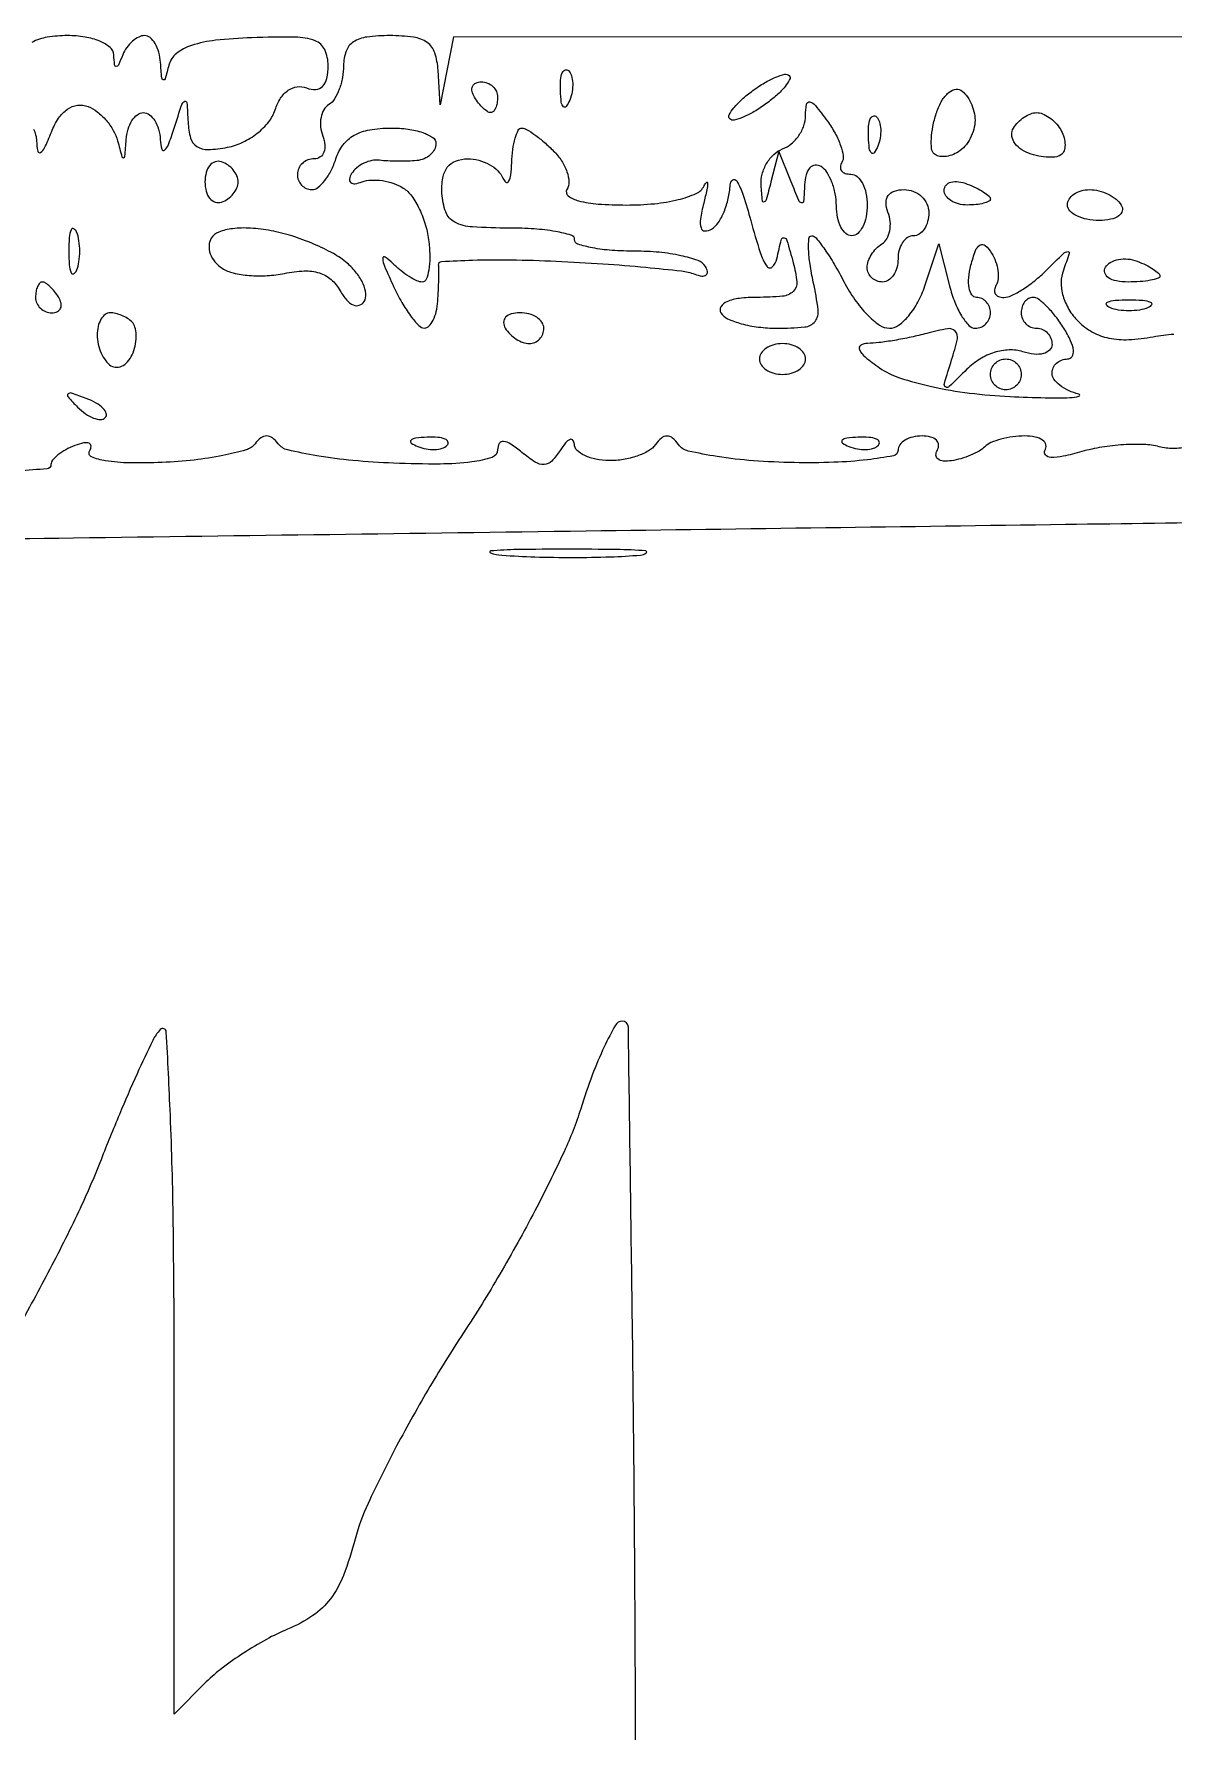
# Model space of a CAD drawing. Extents: x 0 to 37.8, y 0 to 50.8.
# Drawn here: x 20.04 to 26.3, y 41.44 to 50.77 of the extents above; entities that cross this region are included whole.
import ezdxf

# ---------------------------------------------------------------- set-up
doc = ezdxf.new("R2010")
doc.units = 0
doc.header["$MEASUREMENT"] = 0

msp = doc.modelspace()

# ---------------------------------------------------------------- linework, layer by layer
for points in [[(12.59164, 47.910214, 0.000498), (15.178858, 47.936189, 0.00055), (17.6814, 47.96656, 0.000056), (20.259036, 48.000968, 0.000043), (23.074121, 48.0391, 0.000043), (25.707018, 48.075219, 0.000103), (27.6642, 48.102641, 0.000713)], [(20.038949, 50.246379, -0.106825), (20.055562, 50.18157, 0.036683), (20.061872, 50.125181, 0.521104), (20.077471, 50.118117, 0.153535), (20.099783, 50.143019, 0.010876), (20.136915, 50.229841, -0.05134), (20.177019, 50.305944, -0.09346), (20.225968, 50.356027, -0.119806), (20.280773, 50.37741, -0.125635), (20.338237, 50.370688, -0.074831), (20.388954, 50.341932, -0.048767), (20.437709, 50.295348, -0.048086), (20.477343, 50.239193, -0.064995), (20.50087, 50.181747, 0.003258), (20.524491, 50.094852, 0.379423), (20.533599, 50.088968, 0.348283), (20.541344, 50.097301, 0.003081), (20.547986, 50.18895, -0.054605), (20.558016, 50.245581, -0.070943), (20.579768, 50.29351, -0.08736), (20.609351, 50.32578, -0.165114), (20.6424, 50.337, -0.16586), (20.675342, 50.325763, -0.088306), (20.704626, 50.29351, -0.071491), (20.725932, 50.245581, -0.054718), (20.735433, 50.18895, 0.043676), (20.743123, 50.135988, 0.557347), (20.758691, 50.130787, 0.131249), (20.780117, 50.161104, 0.011072), (20.8116, 50.2524, -0.003148), (20.854127, 50.382366, -0.213334), (20.869482, 50.399086, -0.516336), (20.88142, 50.391836, -0.006158), (20.887767, 50.285282, 0.05579), (20.901905, 50.196909, 0.185158), (20.936278, 50.150382, 0.154597), (20.997644, 50.133953, 0.035941), (21.104963, 50.146571, 0.064805), (21.188721, 50.174171, 0.054888), (21.267877, 50.223512, 0.057246), (21.330857, 50.285996, 0.092174), (21.366406, 50.352458, -0.064358), (21.395958, 50.415909, -0.099377), (21.437612, 50.459515, -0.119698), (21.486796, 50.4787, -0.125671), (21.538343, 50.472674, 0.103508), (21.589377, 50.464431, 0.190243), (21.627203, 50.481421, 0.142538), (21.650336, 50.524844, 0.051626), (21.6576, 50.595009, 0.108053), (21.638375, 50.682931, 0.200077), (21.585555, 50.731678, 0.085645), (21.47658, 50.751453, 0.011003), (21.238244, 50.748265, 0.017266), (21.038607, 50.734286, 0.053279), (20.906503, 50.706006, 0.088339), (20.824217, 50.661738, 0.161139), (20.782758, 50.598661, -0.005205), (20.761475, 50.522458, -0.413858), (20.751569, 50.517005, -0.310945), (20.743158, 50.527274, -0.004296), (20.736814, 50.61195, 0.049919), (20.727326, 50.668597, 0.066952), (20.707102, 50.71651, 0.083916), (20.67982, 50.748866, 0.177534), (20.64945, 50.76, 0.117038), (20.616627, 50.75221, 0.06394), (20.582146, 50.728936, 0.058299), (20.55132, 50.694689, 0.058288), (20.529229, 50.65425, -0.009076), (20.505518, 50.59843, -0.295955), (20.493756, 50.5908, -0.382689), (20.484642, 50.598973, -0.011437), (20.479879, 50.65425, 0.205012), (20.459251, 50.695112, 0.076337), (20.403137, 50.729246, 0.058839), (20.321802, 50.752334, 0.039781), (20.225603, 50.76, 0.040922), (20.114777, 50.750914, 0.078578), (20.030359, 50.722898, 0.100426)], [(30.080694, 50.750974), (22.345189, 50.752528), (22.309015, 50.565914), (22.272842, 50.3793), (22.261321, 50.56965, 0.06412), (22.243081, 50.665255, 0.159299), (22.201468, 50.722027, 0.124032), (22.12648, 50.751591, 0.032192), (21.996, 50.76, 0.030894), (21.87045, 50.752235, 0.11316), (21.79604, 50.725166, 0.163738), (21.756085, 50.674935, 0.087055), (21.7422, 50.595793, -0.044932), (21.73621, 50.52927, -0.045411), (21.718434, 50.465133, -0.049476), (21.692339, 50.412464, -0.115092), (21.661295, 50.381584, 0.126981), (21.633984, 50.353113, 0.081026), (21.618155, 50.309788, 0.072258), (21.615884, 50.258604, 0.066719), (21.628046, 50.207391, -0.066643), (21.639336, 50.159883, -0.114223), (21.634193, 50.119681, -0.15229), (21.613784, 50.093218, -0.154099), (21.582051, 50.0832, 0.089132), (21.546295, 50.076775, 0.095054), (21.51591, 50.058349, 0.099889), (21.495582, 50.030875, 0.109914), (21.4884, 49.9986, 0.092136), (21.494402, 49.966304, 0.096053), (21.511577, 49.938851, 0.09939), (21.537196, 49.920479, 0.106397), (21.567299, 49.914, 0.170109), (21.601384, 49.925942, 0.058089), (21.638796, 49.963702, 0.0497), (21.673532, 50.018447, 0.039709), (21.6999, 50.0832, -0.084964), (21.739323, 50.159509, -0.103733), (21.799733, 50.212248, -0.085875), (21.885669, 50.242612, -0.042103), (22.001701, 50.2524, -0.03237), (22.09674, 50.246241, -0.04984), (22.176921, 50.227549, -0.064263), (22.232354, 50.200293, -0.251476), (22.2498, 50.1678, -0.120278), (22.241732, 50.134747, -0.090763), (22.218736, 50.105107, -0.082665), (22.184453, 50.083375, -0.076527), (22.14405, 50.073176, -0.016287), (22.096346, 50.070218, -0.010075), (22.040174, 50.069701, -0.010103), (21.984611, 50.071432, -0.017872), (21.938929, 50.07542, 0.081889), (21.896978, 50.073716, 0.061536), (21.853159, 50.058858, 0.061414), (21.814181, 50.033737, 0.080685), (21.786486, 50.001813, 0.086034), (21.774539, 49.97207, 0.284509), (21.781357, 49.953044, 0.205769), (21.804764, 49.946655, 0.053172), (21.843556, 49.95638, -0.077975), (21.894235, 49.966456, -0.047066), (21.955516, 49.963178, -0.045856), (22.017381, 49.948095, -0.059152), (22.070028, 49.922731, -0.097061), (22.116398, 49.878602, -0.043066), (22.159314, 49.80545, -0.04047), (22.192741, 49.717601, -0.043367), (22.210628, 49.62752, -0.025489), (22.215581, 49.542765, -0.042176), (22.210078, 49.471354, -0.053483), (22.196279, 49.421118, -0.308204), (22.17467, 49.4064, -0.110062), (22.144758, 49.413065, -0.030531), (22.102297, 49.436236, -0.02926), (22.05618, 49.469094, -0.026961), (22.012872, 49.507968, 0.043352), (21.970736, 49.543368, 0.618758), (21.957479, 49.536193, 0.093848), (21.967094, 49.493325, 0.006747), (22.017102, 49.381728, 0.021273), (22.062253, 49.29443, 0.02944), (22.11046, 49.220645, 0.02945), (22.155514, 49.16677, 0.204024), (22.18635, 49.15326, 0.208252), (22.211378, 49.163849, 0.074516), (22.234104, 49.196284, 0.058145), (22.251327, 49.244019, 0.040655), (22.259818, 49.30065, 0.005631), (22.263224, 49.361068, 0.006031), (22.265174, 49.420179, 0.005742), (22.265653, 49.470984, 0.028092), (22.263982, 49.499659, -0.431166), (22.280451, 49.51922, -0.006065), (22.451221, 49.526864, -0.012333), (22.660205, 49.528522, -0.007285), (22.909614, 49.520714, -0.005114), (23.167166, 49.506251, -0.006702), (23.402081, 49.487481, -0.005051), (23.597912, 49.467192, -0.061299), (23.671244, 49.449574, 0.050586), (23.710184, 49.439334, 0.198424), (23.73385, 49.445018, 0.292508), (23.740995, 49.463213, 0.089899), (23.729701, 49.491969, 0.171576), (23.689368, 49.52441, 0.030932), (23.595259, 49.551033, 0.03019), (23.476052, 49.569475, 0.023285), (23.344607, 49.5756, -0.01791), (23.216812, 49.580179, -0.02913), (23.10917, 49.594238, -0.02909), (23.02946, 49.614277, -0.328084), (23.011309, 49.63905, 0.335523), (22.992597, 49.663885, 0.025724), (22.905796, 49.683862, 0.027098), (22.789749, 49.697924, 0.016603), (22.651962, 49.7025, -0.01554), (22.44958, 49.708792, -0.103823), (22.352988, 49.735427, -0.187502), (22.303538, 49.791339, -0.07564), (22.282703, 49.89285, -0.052835), (22.287305, 49.977788, -0.11986), (22.312091, 50.036694, -0.143892), (22.357557, 50.071122, -0.090821), (22.423501, 50.0832, -0.064623), (22.484265, 50.075314, -0.060707), (22.542396, 50.052136, -0.065089), (22.589283, 50.017903, -0.107061), (22.616771, 49.97745, 0.134342), (22.633384, 49.955624, 0.451325), (22.648869, 49.958679, 0.102704), (22.66093, 49.994665, 0.020908), (22.666121, 50.06205, -0.023931), (22.672184, 50.134993, -0.03767), (22.685039, 50.196485, -0.043469), (22.702008, 50.240462, -0.286376), (22.721143, 50.2524, -0.136287), (22.747201, 50.245163, -0.021068), (22.792371, 50.215314, -0.02218), (22.843856, 50.17449, -0.017658), (22.895737, 50.126149, -0.051551), (22.940119, 50.071532, -0.061237), (22.969425, 50.011942, -0.071872), (22.980141, 49.956591, -0.151471), (22.969301, 49.914649, 0.388202), (22.975888, 49.879839, 0.097151), (23.032829, 49.852369, 0.046814), (23.140713, 49.83471, 0.017174), (23.295257, 49.8294, 0.023812), (23.449554, 49.836752, 0.036873), (23.58098, 49.85917, 0.042747), (23.67919, 49.892601, 0.183703), (23.722469, 49.93515, -0.08768), (23.735259, 49.953628, -0.677686), (23.741912, 49.950809, -0.048128), (23.737347, 49.91208, -0.008272), (23.720456, 49.839956, 0.021709), (23.70235, 49.752079, 0.113556), (23.705604, 49.703126, 0.326562), (23.727128, 49.686864, 0.143291), (23.763536, 49.696898, 0.10841), (23.800071, 49.732293, 0.047114), (23.832126, 49.79223, 0.043643), (23.855396, 49.864944, 0.044457), (23.865506, 49.940143, -0.232924), (23.880195, 49.966876, -0.439413), (23.901702, 49.962125, -0.052123), (23.936852, 49.883673, -0.012027), (23.978752, 49.7448, 0.009437), (24.03078, 49.569068, 0.07221), (24.068203, 49.491773, 0.468826), (24.09722, 49.488893, 0.143665), (24.121917, 49.5333, -0.005999), (24.147595, 49.640933, -0.409479), (24.162177, 49.64982, -0.270694), (24.177456, 49.635335, -0.004042), (24.212251, 49.51215, -0.042283), (24.231629, 49.40726, -0.230242), (24.212144, 49.354605, -0.170555), (24.153428, 49.327966, -0.022019), (24.013487, 49.3218, 0.029156), (23.916792, 49.316157, 0.071655), (23.848166, 49.297926, 0.149378), (23.815253, 49.270243, 0.289861), (23.8149, 49.2372, 0.148807), (23.851976, 49.204565, 0.039549), (23.926888, 49.177451, 0.036491), (24.021062, 49.158825, 0.030589), (24.122715, 49.1526, 0.022233), (24.275432, 49.159394, 0.206618), (24.332199, 49.190143, 0.20224), (24.349434, 49.25296, 0.021223), (24.3225, 49.4064, -0.016596), (24.304486, 49.503728, -0.028706), (24.296893, 49.585646, -0.029905), (24.298393, 49.646222, -0.38966), (24.313606, 49.6602, -0.227615), (24.338144, 49.648419, -0.01593), (24.385246, 49.585646, -0.020057), (24.438012, 49.503643, -0.013603), (24.4917, 49.4064, 0.033921), (24.550597, 49.309263, 0.040726), (24.61896, 49.227154, 0.045229), (24.686412, 49.169795, 0.154795), (24.740623, 49.1526, 0.159333), (24.79129, 49.169166, 0.060019), (24.846449, 49.22075, 0.051649), (24.89735, 49.295829, 0.042732), (24.935633, 49.3846), (25.012967, 49.616601), (25.071195, 49.3846, 0.031634), (25.099568, 49.295768, 0.043625), (25.136697, 49.22075, 0.050931), (25.176519, 49.16821, 0.208042), (25.212412, 49.1526, 0.101021), (25.244081, 49.159064, 0.09839), (25.271022, 49.177451, 0.097465), (25.28907, 49.204911, 0.09709), (25.2954, 49.2372, 0.089443), (25.289575, 49.2695, 0.095162), (25.272875, 49.296949, 0.099841), (25.247974, 49.315313, 0.10954), (25.21872, 49.3218, -0.252582), (25.193128, 49.335609, -0.102751), (25.178112, 49.373603, -0.067752), (25.176043, 49.430573, -0.039217), (25.188157, 49.498152, -0.023786), (25.213468, 49.579015, -0.17244), (25.239069, 49.609882, -0.331649), (25.267469, 49.606929, -0.068391), (25.301555, 49.565641, -0.050913), (25.324194, 49.518993, -0.051572), (25.336819, 49.468932, -0.056652), (25.338234, 49.42304, -0.118348), (25.327125, 49.389289, 0.101471), (25.317695, 49.363563, 0.177847), (25.32221, 49.341625, 0.167283), (25.34023, 49.326923, 0.088442), (25.368964, 49.3218, 0.112797), (25.410912, 49.331385, 0.029243), (25.471846, 49.36529, 0.02822), (25.538558, 49.413183, 0.025485), (25.601873, 49.46985, -0.003075), (25.698552, 49.56451, -0.187845), (25.720456, 49.573702, -0.523046), (25.72867, 49.562504, -0.007755), (25.696111, 49.472298, 0.092057), (25.6839, 49.404541, 0.068894), (25.694722, 49.329301, 0.064491), (25.726913, 49.255083, 0.061919), (25.777311, 49.190375, 0.071295), (25.855888, 49.131498, 0.074865), (25.946565, 49.09827, 0.063131), (26.055669, 49.089994, 0.033776), (26.190119, 49.105922, -0.030352), (26.302187, 49.119977, -0.042836)], [(26.382332, 48.499972, -0.048238), (26.298436, 48.491562, -0.064913), (26.222776, 48.501156, 0.055133), (26.138548, 48.513509, 0.024659), (26.026412, 48.511957, 0.02405), (25.906792, 48.498596, 0.030002), (25.797693, 48.474278, -0.018005), (25.69572, 48.448967, -0.06047), (25.6273, 48.443034, -0.193207), (25.597626, 48.456145, -0.344384), (25.594861, 48.481237, 0.197939), (25.599776, 48.511176, 0.182981), (25.582387, 48.537146, 0.106298), (25.541593, 48.554731, 0.048839), (25.483693, 48.5604, 0.033043), (25.418087, 48.55606, 0.032626), (25.35334, 48.543113, 0.034431), (25.298366, 48.524196, 0.096586), (25.264751, 48.501551, -0.06733), (25.233385, 48.47766, -0.029702), (25.186513, 48.454607, -0.02873), (25.133167, 48.43572, -0.034287), (25.081048, 48.424378, -0.055477), (25.036515, 48.422824, -0.144908), (25.006881, 48.434106, -0.231326), (24.996161, 48.455497, -0.14181), (25.00389, 48.483227, 0.157929), (25.011058, 48.51248, 0.191264), (24.998832, 48.53773, 0.126976), (24.966771, 48.554802, 0.059245), (24.919693, 48.5604, 0.057402), (24.869246, 48.554589, 0.07668), (24.826544, 48.537413, 0.095629), (24.797924, 48.511999, 0.164962), (24.7878, 48.482148, -0.360803), (24.762552, 48.451714, -0.016736), (24.620054, 48.429848, -0.021254), (24.435686, 48.415755, -0.012867), (24.21675, 48.413991, -0.014365), (23.993386, 48.424364, -0.020069), (23.794808, 48.447355, -0.016902), (23.635563, 48.477848, -0.184574), (23.58225, 48.513393, 0.062064), (23.549681, 48.548942, 0.179132), (23.5188, 48.560236, 0.178401), (23.48792, 48.54872, 0.061483), (23.45535, 48.512902, -0.109953), (23.417512, 48.478586, -0.046329), (23.354623, 48.450122, -0.042865), (23.279071, 48.431092, -0.043152), (23.20155, 48.425281, -0.043997), (23.128592, 48.432555, -0.062801), (23.066735, 48.452557, -0.081307), (23.024594, 48.481414, -0.200971), (23.009905, 48.515079, 0.15775), (23.002451, 48.537002, 0.34778), (22.986413, 48.541282, 0.119571), (22.96153, 48.522498, 0.030506), (22.931752, 48.48124, -0.050531), (22.885826, 48.422689, -0.190605), (22.844207, 48.403703, -0.156052), (22.795329, 48.416617, -0.03121), (22.721548, 48.470449, 0.0246), (22.660511, 48.51623, 0.12254), (22.620588, 48.530824, 0.295953), (22.597468, 48.519113, 0.132379), (22.5882, 48.48472, -0.325379), (22.557585, 48.442655, -0.046022), (22.446716, 48.417803, -0.031363), (22.271852, 48.406274, -0.010667), (22.01715, 48.410911, -0.013348), (21.793785, 48.425726, -0.01861), (21.595208, 48.451716, -0.015234), (21.435308, 48.483766, -0.176553), (21.38265, 48.5181, 0.071068), (21.350925, 48.549825, 0.162278), (21.3192, 48.5604, 0.162278), (21.287475, 48.549825, 0.071068), (21.25575, 48.5181, -0.162764), (21.206483, 48.484061, -0.020695), (21.079481, 48.452912, -0.022494), (20.920803, 48.428256, -0.016956), (20.744785, 48.414984, -0.014158), (20.565205, 48.412643, -0.035177), (20.434308, 48.423875, -0.061099), (20.357418, 48.445817, -0.459938), (20.347329, 48.477465, 0.131791), (20.355303, 48.504039, 0.320279), (20.344504, 48.520151, 0.144908), (20.313868, 48.522378, 0.037814), (20.266094, 48.50808, 0.034004), (20.215837, 48.484763, 0.043324), (20.173368, 48.456391, 0.049384), (20.143726, 48.427404, 0.176258), (20.1348, 48.402869, -0.390578), (20.113853, 48.380144, -0.002232), (19.799308, 48.355908, -0.007475)], [(23.3496, 39.590747, 0.001112), (23.34445, 41.906553, 0.002221), (23.328168, 43.738091, 0.000222), (23.30648, 45.312469, 0.410055), (23.272874, 45.3456, 0.272091), (23.235771, 45.323795, 0.016398), (23.174209, 45.204194, 0.02088), (23.108316, 45.048699, 0.013581), (23.044735, 44.864219, -0.03264), (22.953185, 44.628182, -0.01164), (22.793104, 44.303884, -0.011493), (22.600431, 43.955185, -0.013312), (22.400742, 43.63268, 0.012325), (22.204661, 43.317392, 0.012044), (22.022779, 42.990422, 0.012017), (21.877054, 42.695937, 0.043563), (21.805769, 42.499685, -0.025701), (21.741354, 42.30047, -0.070009), (21.669956, 42.170985, -0.083745), (21.573893, 42.079682, -0.049319), (21.434103, 42.004339, 0.026781), (21.318105, 41.948402, 0.018099), (21.192048, 41.872999, 0.018265), (21.07517, 41.790999, 0.034284), (20.988215, 41.715215), (20.8116, 41.5386), (20.8116, 43.45902, 0.003205), (20.806602, 44.238791, 0.007225), (20.790489, 44.829528, 0.003526), (20.768172, 45.286754, 0.656249), (20.734791, 45.29907, 0.078654), (20.693636, 45.239651, 0.005538), (20.607656, 45.055924, 0.007722), (20.510491, 44.833089, 0.005739), (20.40985, 44.5842, -0.017579), (20.286345, 44.298428, -0.010052), (20.118385, 43.962126, -0.010031), (19.935626, 43.630242, -0.016396)]]:
    msp.add_lwpolyline(points, format="xyb")
for points in [[(22.977712, 50.567888, -0.126455), (22.994061, 50.540229, -0.060344), (23.000758, 50.499172, -0.05415), (22.997592, 50.452003, -0.051402), (22.984391, 50.405737, -0.054073), (22.965648, 50.370487, -0.470617), (22.95023, 50.369028, -0.168741), (22.938274, 50.393711, -0.018894), (22.933279, 50.45685, -0.028489), (22.934209, 50.515747, -0.077125), (22.943576, 50.556354, -0.208169), (22.959197, 50.571797, -0.296942)], [(24.189291, 50.540709, -0.327823), (24.192626, 50.518916, -0.050575), (24.167048, 50.480114, -0.040151), (24.12249, 50.433618, -0.023765), (24.062657, 50.385343, -0.023623), (23.997615, 50.342344, -0.035677), (23.936965, 50.311873, -0.03929), (23.887548, 50.295732, -0.261361), (23.863509, 50.302491, -0.327823), (23.860174, 50.324284, -0.050575), (23.885752, 50.363086, -0.040151), (23.93031, 50.409582, -0.023765), (23.990143, 50.457857, -0.023623), (24.055185, 50.500856, -0.035677), (24.115835, 50.531327, -0.03929), (24.165252, 50.547468, -0.261361)], [(22.498607, 50.5062, -0.093332), (22.532807, 50.49976, -0.09642), (22.561882, 50.481349, -0.099167), (22.581342, 50.45388, -0.105053), (22.5882, 50.4216, -0.042167), (22.585464, 50.389211, -0.061769), (22.577241, 50.361851, -0.081139), (22.565159, 50.343299, -0.210953), (22.550893, 50.337, -0.151918), (22.533065, 50.342545, -0.038439), (22.509186, 50.361851, -0.035638), (22.484057, 50.389217, -0.029505), (22.4613, 50.4216, -0.082592), (22.448059, 50.453926, -0.161196), (22.450691, 50.481349, -0.182303), (22.468579, 50.499577, -0.108972)], [(25.132291, 50.460136, -0.090667), (25.162351, 50.432994, -0.053163), (25.187738, 50.391524, -0.050846), (25.204976, 50.34302, -0.060042), (25.2108, 50.2947, -0.0681), (25.204115, 50.245843, -0.052429), (25.184295, 50.195748, -0.053432), (25.155101, 50.151982, -0.080723), (25.120571, 50.122021, -0.054373), (25.082764, 50.103994, -0.063097), (25.043806, 50.095679, -0.073368), (25.009623, 50.097809, -0.145181), (24.985947, 50.110653, -0.172733), (24.972398, 50.139186, -0.038557), (24.971076, 50.193944, -0.035681), (24.979441, 50.260908, -0.027941), (24.997666, 50.331853, -0.046961), (25.024888, 50.396027, -0.078782), (25.06036, 50.442468, -0.11597), (25.097966, 50.46452, -0.216552)], [(24.399598, 50.290653, -0.032355), (24.442381, 50.223416, -0.04143), (24.472234, 50.156419, -0.046728), (24.48653, 50.09875, -0.177626), (24.479205, 50.062983, 0.118983), (24.471178, 50.03849, 0.186689), (24.477421, 50.017513, 0.153337), (24.497707, 50.003391, 0.076096), (24.529007, 49.9986, -0.182172), (24.563206, 49.985712, -0.09101), (24.592282, 49.948898, -0.070927), (24.611982, 49.894142, -0.050979), (24.6186, 49.8294, -0.048028), (24.612366, 49.764646, -0.068025), (24.593749, 49.709902, -0.088204), (24.566307, 49.673015, -0.191087), (24.534, 49.6602, -0.186414), (24.501701, 49.672676, -0.089706), (24.474251, 49.708436, -0.069539), (24.455642, 49.76157, -0.049547), (24.4494, 49.824407, 0.046881), (24.443133, 49.891098, 0.046318), (24.424549, 49.955737, 0.050262), (24.397249, 50.009088, 0.111412), (24.3648, 50.0409, 0.171112), (24.33225, 50.047996, 0.180527), (24.303305, 50.03287, 0.117144), (24.282669, 49.994993, 0.056758), (24.274254, 49.940143, -0.007286), (24.269409, 49.849504, -0.458643), (24.258054, 49.841001, -0.244229), (24.242849, 49.853712, -0.004267), (24.201057, 49.9563), (24.133807, 50.1255), (24.089917, 49.9563, -0.003645), (24.063731, 49.858295, -0.247566), (24.052316, 49.846133, -0.487512), (24.042768, 49.852328, -0.005752), (24.036214, 49.937805, -0.079602), (24.041978, 49.999054, -0.069672), (24.06656, 50.058545, -0.071906), (24.105538, 50.107291, -0.09688), (24.1533, 50.137206, 0.083605), (24.201811, 50.165841, 0.066021), (24.242923, 50.210966, 0.066274), (24.270715, 50.265048, 0.085793), (24.2802, 50.319921, -0.038586), (24.285085, 50.383133, -0.43967), (24.303662, 50.395519, -0.165467), (24.334415, 50.375878, -0.010777)], [(24.669712, 50.314088, -0.126455), (24.686061, 50.286429, -0.060344), (24.692758, 50.245372, -0.05415), (24.689592, 50.198203, -0.051402), (24.676391, 50.151937, -0.054073), (24.657648, 50.116687, -0.470617), (24.64223, 50.115228, -0.168741), (24.630274, 50.139911, -0.018894), (24.625279, 50.20305, -0.028489), (24.626209, 50.261947, -0.077125), (24.635576, 50.302554, -0.208169), (24.651197, 50.317997, -0.296942)], [(25.5492, 50.337, -0.099433), (25.581838, 50.330445, -0.052283), (25.618277, 50.310495, -0.049083), (25.652714, 50.281285, -0.053971), (25.679579, 50.246771, -0.057716), (25.697394, 50.208759, -0.065126), (25.70512, 50.169205, -0.074807), (25.702081, 50.134164, -0.138261), (25.68822, 50.10942, -0.152428), (25.660624, 50.094952, -0.052002), (25.615016, 50.09146, -0.045917), (25.560673, 50.097971, -0.038867), (25.505187, 50.114451, -0.067341), (25.457151, 50.140748, -0.097937), (25.424667, 50.176312, -0.123144), (25.412624, 50.21526, -0.153283), (25.421931, 50.251802, -0.056925), (25.447607, 50.284392, -0.050006), (25.481036, 50.311973, -0.052796), (25.51678, 50.330783, -0.095015)], [(21.071745, 50.066985, 0.159683), (21.037188, 50.06716, 0.143818), (21.007515, 50.046976, 0.107546), (20.987539, 50.007993, 0.064908), (20.9808, 49.9563, 0.064908), (20.987539, 49.904607, 0.107546), (21.007515, 49.865624, 0.143818), (21.037188, 49.84544, 0.159683), (21.071745, 49.845615, 0.073624), (21.106508, 49.863218, 0.066918), (21.135975, 49.890634, 0.070382), (21.155887, 49.92331, 0.102038), (21.16269, 49.9563, 0.102038), (21.155887, 49.98929, 0.070382), (21.135975, 50.021966, 0.066918), (21.106508, 50.049382, 0.073624)], [(24.821049, 49.914, -0.09222), (24.872947, 49.904346, -0.096079), (24.917064, 49.876723, -0.099375), (24.946588, 49.835518, -0.106303), (24.957, 49.7871, -0.064853), (24.950681, 49.738586, -0.082425), (24.932149, 49.697477, -0.098894), (24.904663, 49.669977, -0.148195), (24.8724, 49.6602, 0.148195), (24.840137, 49.650423, 0.098894), (24.812651, 49.622923, 0.082425), (24.794119, 49.581814, 0.064853), (24.7878, 49.5333, -0.064853), (24.781481, 49.484786, -0.082425), (24.762949, 49.443677, -0.098894), (24.735463, 49.416177, -0.148195), (24.7032, 49.4064, -0.092995), (24.670905, 49.412459, -0.096318), (24.643451, 49.429785, -0.099231), (24.625077, 49.455633, -0.105429), (24.6186, 49.486007, -0.086394), (24.624545, 49.520154, -0.053381), (24.642366, 49.556918, -0.051591), (24.668557, 49.590586, -0.063334), (24.699505, 49.615616, 0.126981), (24.726816, 49.644087, 0.081026), (24.742645, 49.687412, 0.072258), (24.744916, 49.738596, 0.066719), (24.732754, 49.789809, -0.082466), (24.722179, 49.841487, -0.165315), (24.733969, 49.880944, -0.161658), (24.767643, 49.90561, -0.078074)], [(25.1685, 49.944594, -0.02136), (25.217108, 49.923518, -0.030395), (25.258123, 49.900435, -0.030693), (25.28803, 49.878411, -0.222225), (25.2954, 49.862649, -0.289661), (25.287271, 49.849795, -0.046727), (25.258123, 49.839167, -0.039339), (25.21713, 49.831809, -0.024748), (25.1685, 49.8294, -0.062722), (25.119979, 49.835511, -0.08088), (25.078877, 49.853471, -0.098158), (25.051371, 49.880093, -0.152681), (25.0416, 49.911345, -0.184534), (25.051962, 49.938466, -0.147206), (25.078877, 49.954914, -0.100118), (25.119909, 49.957242, -0.055937)], [(25.840307, 49.914, -0.061875), (25.890817, 49.907725, -0.051278), (25.941763, 49.889149, -0.053305), (25.985538, 49.861788, -0.08825), (26.0145, 49.8294, -0.202618), (26.019458, 49.797411, -0.181468), (26.000258, 49.769651, -0.104212), (25.955669, 49.750852, -0.047867), (25.892593, 49.7448, -0.0466), (25.825922, 49.751027, -0.066561), (25.769569, 49.769651, -0.086673), (25.731549, 49.797084, -0.195654), (25.7184, 49.8294, -0.142666), (25.727796, 49.861661, -0.09965), (25.75421, 49.889149, -0.08433), (25.793709, 49.907667, -0.067639)], [(20.275429, 49.68135, 0.174857), (20.259585, 49.699064, 0.447206), (20.245293, 49.693908, 0.078554), (20.235397, 49.651016, 0.017491), (20.232758, 49.5756, 0.017491), (20.235397, 49.500184, 0.078554), (20.245293, 49.457292, 0.447206), (20.259585, 49.452136, 0.174857), (20.275429, 49.46985, 0.057986), (20.288655, 49.518073, 0.037979), (20.293031, 49.5756, 0.037979), (20.288655, 49.633127, 0.057986)], [(21.34363, 49.688117, 0.030941), (21.231392, 49.70213, 0.046058), (21.132513, 49.699191, 0.056003), (21.056352, 49.681066, 0.169518), (21.015542, 49.64797, 0.127463), (21.002987, 49.607386, 0.098733), (21.009944, 49.56147, 0.087751), (21.035415, 49.517216, 0.075618), (21.075711, 49.481692, 0.086829), (21.136297, 49.456193, 0.036122), (21.224309, 49.442627, 0.034355), (21.32294, 49.44144, 0.037548), (21.417856, 49.454014, -0.041231), (21.525661, 49.467489, -0.086518), (21.609127, 49.45652, -0.105245), (21.673434, 49.420295, -0.08467), (21.723399, 49.3584, 0.048481), (21.75859, 49.307737, 0.112454), (21.795418, 49.280153, 0.186937), (21.828677, 49.278513, 0.176007), (21.855398, 49.299629, 0.17045), (21.864512, 49.341182, 0.074632), (21.849228, 49.396253, 0.061393), (21.81339, 49.455722, 0.047957), (21.761355, 49.510381, 0.053588), (21.686175, 49.562599, 0.024434), (21.578401, 49.614811, 0.02386), (21.45835, 49.659255, 0.030206)], [(26.101809, 49.520554, -0.021825), (26.149378, 49.499876, -0.030936), (26.189519, 49.47713, -0.031518), (26.21872, 49.45537, -0.220306), (26.226, 49.439649, -0.327354), (26.216481, 49.426668, -0.029196), (26.174831, 49.416167, -0.029198), (26.118579, 49.4088, -0.017964), (26.051807, 49.4064, -0.045552), (25.988548, 49.412175, -0.099152), (25.943472, 49.430166, -0.177225), (25.923591, 49.456725, -0.214542), (25.927616, 49.487305, -0.126981), (25.956087, 49.514616, -0.081026), (25.999412, 49.530445, -0.072258), (26.050596, 49.532716, -0.066719)], [(20.087507, 49.4064, 0.210953), (20.073241, 49.400101, 0.081139), (20.061159, 49.381549, 0.061769), (20.052936, 49.354189, 0.042167), (20.0502, 49.3218, 0.105053), (20.057058, 49.28952, 0.099167), (20.076518, 49.262051, 0.09642), (20.105593, 49.24364, 0.093332), (20.139793, 49.2372, 0.108972), (20.169821, 49.243823, 0.182303), (20.187709, 49.262051, 0.161196), (20.190341, 49.289474, 0.082592), (20.1771, 49.3218, 0.029505), (20.154343, 49.354183, 0.035638), (20.129214, 49.381549, 0.038439), (20.105335, 49.400855, 0.151918)], [(20.4591, 49.2372, 0.168769), (20.432203, 49.227855, 0.094708), (20.409309, 49.20139, 0.075392), (20.393829, 49.161925, 0.055888), (20.3886, 49.115293, 0.055887), (20.394218, 49.06519, 0.049696), (20.410847, 49.015446, 0.052635), (20.435325, 48.973391, 0.096533), (20.464335, 48.946579, 0.149708), (20.496737, 48.938085, 0.123524), (20.531141, 48.948226, 0.099406), (20.562415, 48.976248, 0.069014), (20.585406, 49.017915, 0.047781), (20.599, 49.066857, 0.051658), (20.602569, 49.116209, 0.057874), (20.59629, 49.158726, 0.131535), (20.580171, 49.186629, 0.058539), (20.55565, 49.205994, 0.038979), (20.523746, 49.222345, 0.039051), (20.489793, 49.233506, 0.059958)], [(22.710107, 49.2372, 0.066118), (22.663439, 49.231002, 0.138808), (22.632317, 49.212349, 0.191142), (22.621368, 49.184718, 0.139169), (22.6305, 49.1526, 0.06081), (22.656405, 49.120239, 0.051032), (22.690811, 49.092851, 0.053229), (22.728081, 49.074201, 0.089642), (22.762393, 49.068, 0.105429), (22.792767, 49.074477, 0.099231), (22.818615, 49.092851, 0.096318), (22.835941, 49.120305, 0.092995), (22.842, 49.1526, 0.153634), (22.831846, 49.184865, 0.097988), (22.803256, 49.212349, 0.080552), (22.760538, 49.230894, 0.062283)], [(25.52885, 49.3218, 0.130748), (25.504348, 49.315281, 0.100646), (25.483473, 49.296949, 0.088402), (25.469433, 49.269525, 0.074345), (25.4646, 49.2372, 0.099038), (25.471059, 49.204913, 0.097945), (25.489451, 49.177451, 0.097945), (25.516913, 49.159059, 0.099038), (25.5492, 49.1526, -0.105903), (25.581479, 49.145686, -0.09931), (25.608949, 49.126074, -0.096189), (25.627363, 49.09677, -0.092573), (25.6338, 49.062299, -0.203473), (25.620895, 49.031901, -0.132432), (25.587024, 49.013197, -0.087978), (25.5353, 49.009794, -0.049421), (25.473515, 49.022871, 0.085627), (25.398218, 49.033213, 0.067299), (25.316888, 49.019357, 0.062928), (25.237062, 48.982861, 0.057785), (25.166253, 48.926767, -0.004363), (25.069515, 48.831703, -0.342882), (25.049506, 48.829548, -0.339043), (25.042306, 48.848463, -0.004318), (25.082371, 48.978582, 0.020294), (25.1138, 49.093598, 0.250529), (25.102308, 49.13598, 0.253657), (25.060828, 49.149644, 0.020737), (24.945482, 49.123841, -0.012927), (24.859786, 49.10326, -0.010729), (24.767651, 49.085696, -0.010875), (24.682507, 49.073247, -0.028547), (24.620926, 49.069155, 0.131697), (24.582731, 49.058537, 0.391464), (24.575593, 49.034746, 0.10855), (24.607528, 48.99452, 0.018132), (24.686666, 48.934699, 0.074239), (24.796894, 48.879701, 0.024607), (24.971741, 48.832176, 0.02299), (25.180694, 48.79626, 0.019619), (25.40344, 48.777276, 0.005225), (25.596279, 48.770459, 0.014547), (25.731763, 48.771029, 0.059938), (25.782014, 48.778779, 0.770383), (25.78185, 48.789881, -0.047007), (25.725208, 48.809732, -0.057534), (25.67729, 48.838847, -0.068093), (25.644601, 48.872297, -0.160845), (25.6338, 48.905003, -0.108021), (25.640338, 48.934913, -0.099635), (25.658862, 48.960371, -0.095598), (25.686545, 48.977441, -0.090728), (25.719117, 48.9834, 0.260005), (25.744115, 48.997342, 0.169856), (25.751395, 49.030389, 0.079634), (25.73606, 49.083994, 0.03018), (25.698767, 49.1526, 0.025323), (25.6536, 49.217378, 0.03201), (25.605266, 49.272098, 0.033519), (25.560345, 49.311201, 0.163755)], [(26.0568, 49.308442, -0.017491), (26.132216, 49.305803, -0.078554), (26.175108, 49.295907, -0.447206), (26.180264, 49.281615, -0.174857), (26.16255, 49.265771, -0.057986), (26.114327, 49.252545, -0.037979), (26.0568, 49.248169, -0.037979), (25.999273, 49.252545, -0.057986), (25.95105, 49.265771, -0.174857), (25.933336, 49.281615, -0.447206), (25.938492, 49.295907, -0.078554), (25.981384, 49.305803, -0.017491)], [(24.1533, 49.068, 0.064853), (24.104786, 49.061681, 0.082425), (24.063677, 49.043149, 0.098894), (24.036177, 49.015663, 0.148195), (24.0264, 48.9834, 0.148195), (24.036177, 48.951137, 0.098894), (24.063677, 48.923651, 0.082425), (24.104786, 48.905119, 0.064853), (24.1533, 48.8988, 0.064853), (24.201814, 48.905119, 0.082425), (24.242923, 48.923651, 0.098894), (24.270423, 48.951137, 0.148195), (24.2802, 48.9834, 0.148195), (24.270423, 49.015663, 0.098894), (24.242923, 49.043149, 0.082425), (24.201814, 49.061681, 0.064853)], [(25.38, 48.9834, -0.099038), (25.412287, 48.976941, -0.097945), (25.439749, 48.958549, -0.097945), (25.458141, 48.931087, -0.099038), (25.4646, 48.8988, -0.099038), (25.458141, 48.866513, -0.097945), (25.439749, 48.839051, -0.097945), (25.412287, 48.820659, -0.099038), (25.38, 48.8142, -0.099038), (25.347713, 48.820659, -0.097945), (25.320251, 48.839051, -0.097945), (25.301859, 48.866513, -0.099038), (25.2954, 48.8988, -0.099038), (25.301859, 48.931087, -0.097945), (25.320251, 48.958549, -0.097945), (25.347713, 48.976941, -0.099038)], [(20.328799, 48.766461, 0.008399), (20.247844, 48.795739, 0.286372), (20.228806, 48.79133, 0.400052), (20.228409, 48.774984, 0.011214), (20.28144, 48.719102, 0.043285), (20.32486, 48.682335, 0.063152), (20.369042, 48.658771, 0.082976), (20.40723, 48.6511, 0.20742), (20.433139, 48.661339, 0.278911), (20.438725, 48.684027, 0.120343), (20.422024, 48.711754, 0.070189), (20.383586, 48.740913, 0.036269)], [(22.20045, 48.553721, 0.018894), (22.137311, 48.548726, 0.168741), (22.112628, 48.53677, 0.470617), (22.114087, 48.521352, 0.054073), (22.149337, 48.502609, 0.051402), (22.195603, 48.489408, 0.05415), (22.242772, 48.486242, 0.060344), (22.283829, 48.492939, 0.126455), (22.311487, 48.509287, 0.296942), (22.315397, 48.527803, 0.208169), (22.299954, 48.543424, 0.077125), (22.259347, 48.552791, 0.028489)], [(24.56925, 48.553721, 0.018894), (24.506111, 48.548726, 0.168741), (24.481428, 48.53677, 0.470617), (24.482887, 48.521352, 0.054073), (24.518137, 48.502609, 0.051402), (24.564403, 48.489408, 0.05415), (24.611572, 48.486242, 0.060344), (24.652629, 48.492939, 0.126455), (24.680287, 48.509287, 0.296942), (24.684197, 48.527803, 0.208169), (24.668754, 48.543424, 0.077125), (24.628147, 48.552791, 0.028489)], [(22.9689, 47.938171, 0.003413), (22.696203, 47.936141, 0.018965), (22.549955, 47.928501, 0.826233), (22.548869, 47.917636, 0.052772), (22.611903, 47.905911, 0.012009), (22.792712, 47.89606, 0.007758), (23.00238, 47.892935, 0.007799), (23.207541, 47.896262, 0.014578), (23.373303, 47.90638, 0.131812), (23.404809, 47.917961, 0.702197), (23.401771, 47.929026, 0.016184), (23.242314, 47.936379, 0.003584)]]:
    msp.add_lwpolyline(points, format="xyb", close=True)

doc.saveas('drawing.dxf')
